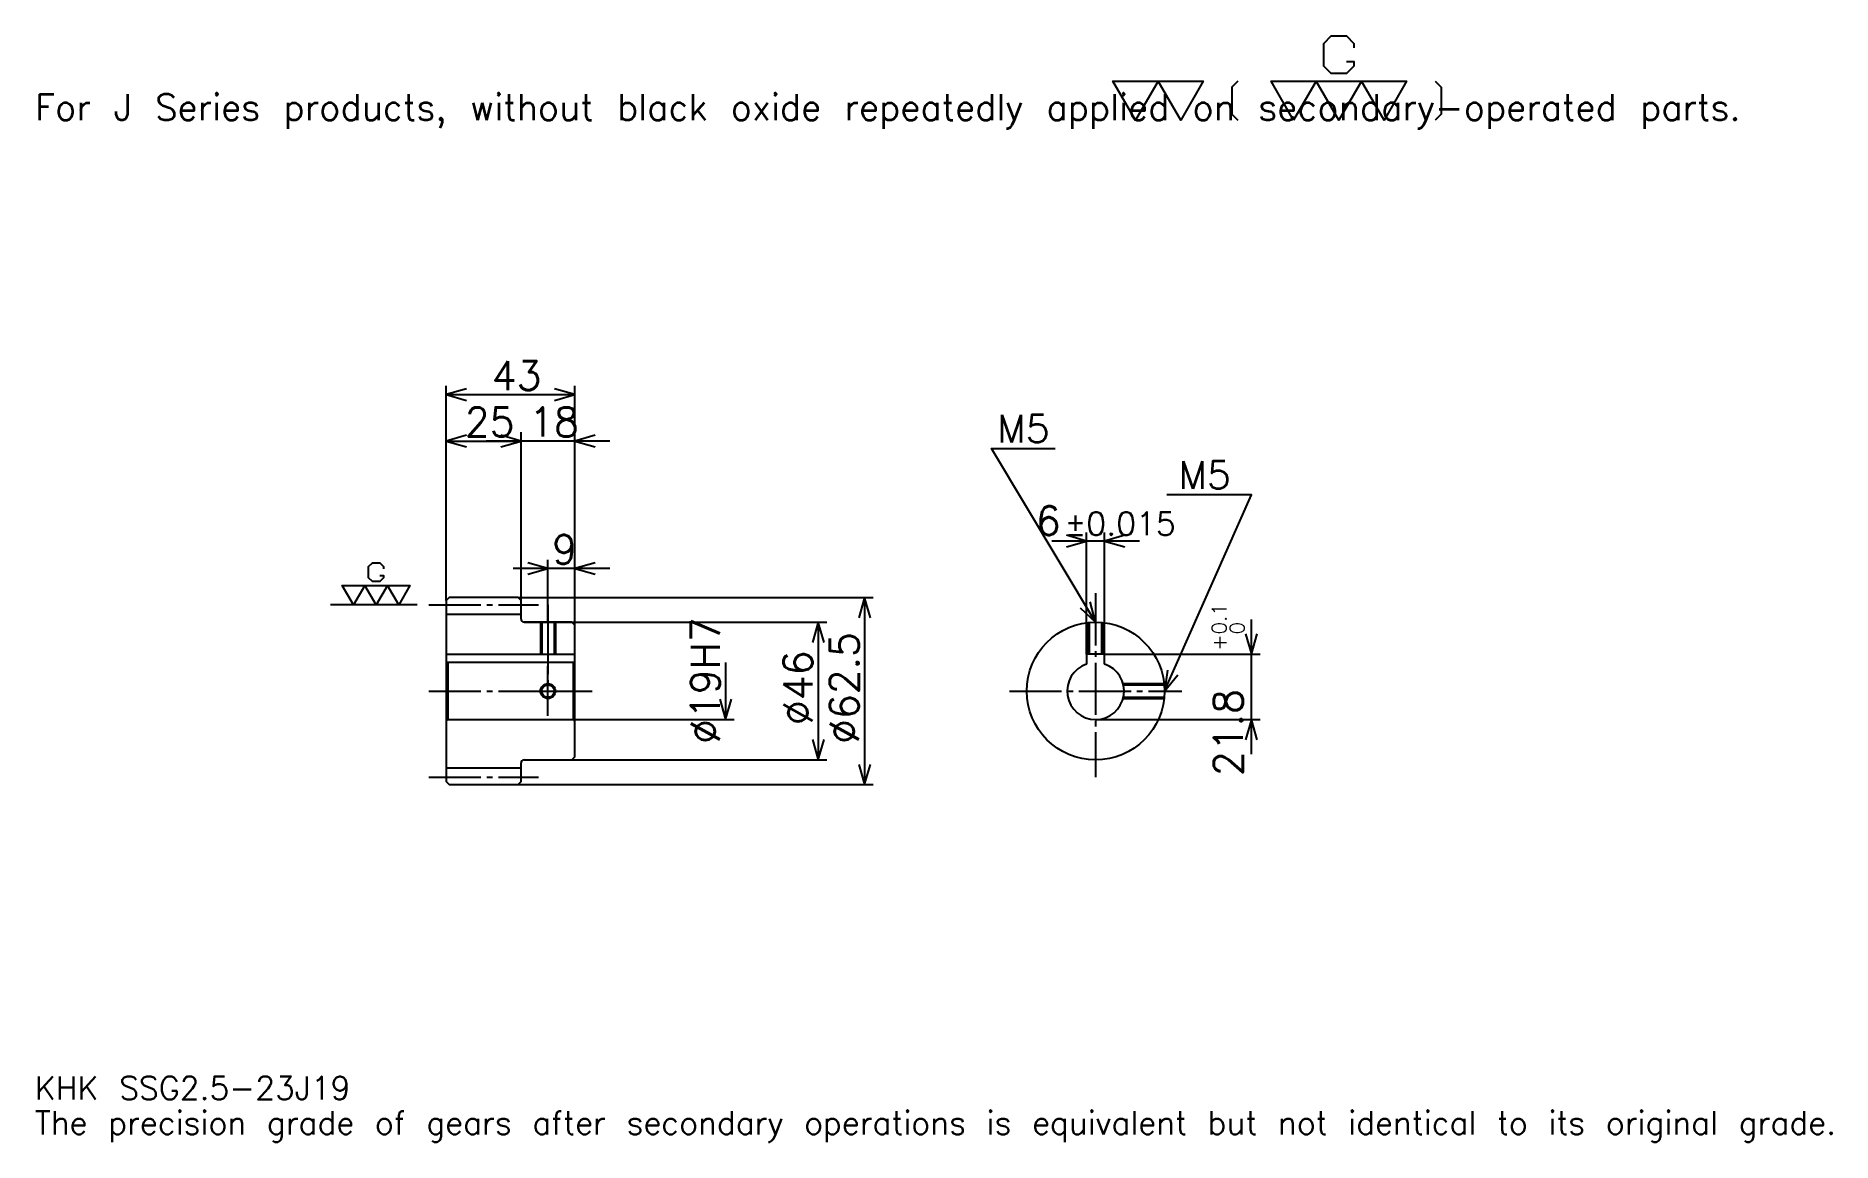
# Model space of a CAD drawing. Extents: x 20 to 620, y 7 to 376.
import ezdxf

# ---------------------------------------------------------------- set-up
doc = ezdxf.new("R2010")
doc.units = 0
doc.linetypes.add('DASHDOT', pattern=[23.217392, 17.413043, -1.934783, 1.934783, -1.934783])
doc.layers.get('0').update_dxf_attribs({"linetype": 'CONTINUOUS'})
doc.layers.add('DASHDOT', color=6, linetype='DASHDOT')
doc.styles.add('KANJI', font='TXT', dxfattribs={"bigfont": 'BIGFONT'})

msp = doc.modelspace()

# ---------------------------------------------------------------- linework, layer by layer
at = {"color": 5}
for p, q in [((156.717407, 188.934784), (156.717407, 259.554352)), ((199.717407, 188.934784), (199.717407, 259.554352)), ((156.717407, 256.652161), (199.717407, 256.652161)), ((156.717407, 241.17392), (181.717407, 241.17392)), ((211.326111, 241.17392), (170.108704, 241.17392)), ((181.717407, 188.934784), (181.717407, 244.076096)), ((370.630432, 169.984787), (370.630432, 210.67392)), ((376.630432, 169.984787), (376.630432, 210.67392)), ((388.239136, 207.771744), (359.021759, 207.771744)), ((211.326111, 198.608704), (179.108704, 198.608704)), ((190.717407, 188.934784), (190.717407, 201.510864)), ((156.717407, 187.934784), (156.717407, 188.934784)), ((180.717407, 188.934784), (199.717407, 188.934784)), ((181.717407, 187.934784), (181.717407, 188.934784)), ((190.717407, 180.684784), (190.717407, 188.934784)), ((190.717407, 180.684784), (190.717407, 188.934784)), ((199.717407, 188.934784), (299.358704, 188.934784)), ((199.717407, 179.684784), (199.717407, 188.934784)), ((296.456543, 188.934784), (296.456543, 126.434784)), ((182.717407, 180.684784), (199.717407, 180.684784)), ((199.717407, 180.684784), (283.880463, 180.684784)), ((280.978271, 180.684784), (280.978271, 134.684784)), ((425.652191, 136.576096), (425.652191, 181.593475)), ((376.630432, 169.984787), (428.554352, 169.984787)), ((250.021759, 167.184784), (250.021759, 148.184784)), ((199.717407, 148.184784), (252.923935, 148.184784)), ((373.630432, 148.184784), (428.554352, 148.184784)), ((182.717407, 134.684784), (199.717407, 134.684784)), ((199.717407, 134.684784), (283.880463, 134.684784)), ((180.717407, 126.434784), (199.717407, 126.434784)), ((199.717407, 126.434784), (299.358704, 126.434784))]:
    msp.add_line(p, q, dxfattribs=at)
at = {"color": 7}
msp.add_line((147.043488, 186.434784), (118.021759, 186.434784), dxfattribs=at)
at = {"color": 4}
for p, q in [((156.717407, 183.309784), (181.717407, 183.309784)), ((156.717407, 169.984787), (199.717407, 169.984787)), ((157.217407, 167.184784), (157.217407, 148.184784)), ((199.217407, 167.184784), (199.717407, 167.684784)), ((199.217407, 148.184784), (199.717407, 147.684784)), ((156.717407, 132.059784), (181.717407, 132.059784))]:
    msp.add_line(p, q, dxfattribs=at)
at = {"color": 7}
for points in [[(457.382599, 367.879547), (459.897827, 367.879547), (459.897827, 366.370422), (457.382599, 363.855225), (452.352173, 363.855225), (449.836945, 366.370422), (449.836945, 373.916077), (452.352173, 376.431305), (457.382599, 376.431305), (459.897827, 373.916077), (459.897827, 372.406952)], [(386.956512, 348.260864), (379.410858, 361.339996), (409.593475, 361.339996), (402.047821, 348.260864), (394.502167, 361.339996), (386.956512, 348.260864)], [(421.163452, 361.339996), (419.151306, 359.32782), (419.151306, 350.273041), (421.163452, 348.260864)], [(439.776062, 348.260864), (432.230438, 361.339996), (477.504333, 361.339996), (469.958679, 348.260864), (462.413025, 361.339996), (454.867371, 348.260864), (447.321716, 361.339996), (439.776062, 348.260864)], [(487.062164, 361.339996), (489.074341, 359.32782), (489.074341, 350.273041), (487.062164, 348.260864)], [(134.564148, 196.244141), (135.821747, 196.244141), (135.821747, 195.489563), (134.564148, 194.231964), (132.048935, 194.231964), (130.791321, 195.489563), (130.791321, 199.26239), (132.048935, 200.520004), (134.564148, 200.520004), (135.821747, 199.26239), (135.821747, 198.507828)], [(125.760887, 186.434784), (121.98806, 192.97435), (144.625015, 192.97435), (140.852188, 186.434784), (137.079361, 192.97435), (133.306534, 186.434784), (129.533707, 192.97435), (125.760887, 186.434784)]]:
    msp.add_lwpolyline(points, dxfattribs=at)
at = {"color": 5}
for points in [[(163.489151, 258.586975), (156.717407, 256.652161), (163.489151, 254.717392)], [(192.945663, 254.717392), (199.717407, 256.652161), (192.945663, 258.586975)], [(163.489151, 243.108704), (156.717407, 241.17392), (163.489151, 239.239136)], [(174.945663, 239.239136), (181.717407, 241.17392), (174.945663, 243.108704)], [(174.945663, 239.239136), (181.717407, 241.17392), (174.945663, 243.108704)], [(206.489151, 243.108704), (199.717407, 241.17392), (206.489151, 239.239136)], [(373.630432, 180.684784), (338.804382, 238.728271), (360.086975, 238.728271)], [(396.630432, 157.684784), (425.652191, 223.25), (397.404358, 223.25)], [(363.858704, 205.83696), (370.630432, 207.771744), (363.858704, 209.706528)], [(383.402191, 209.706528), (376.630432, 207.771744), (383.402191, 205.83696)], [(183.945663, 196.67392), (190.717407, 198.608704), (183.945663, 200.543488)], [(206.489151, 200.543488), (199.717407, 198.608704), (206.489151, 196.67392)], [(298.391327, 182.16304), (296.456543, 188.934784), (294.521759, 182.16304)], [(368.487366, 185.496063), (373.630432, 180.684784), (371.805481, 187.486938)], [(282.913055, 173.91304), (280.978271, 180.684784), (279.043488, 173.91304)], [(423.717407, 176.756531), (425.652191, 169.984787), (427.586975, 176.756531)], [(397.602173, 164.660141), (396.630432, 157.684784), (401.140564, 163.093903)], [(248.086975, 154.956528), (250.021759, 148.184784), (251.956543, 154.956528)], [(427.586975, 141.41304), (425.652191, 148.184784), (423.717407, 141.41304)], [(279.043488, 141.456528), (280.978271, 134.684784), (282.913055, 141.456528)], [(294.521759, 133.206528), (296.456543, 126.434784), (298.391327, 133.206528)]]:
    msp.add_lwpolyline(points, dxfattribs=at)
at = {"color": 4}
for points in [[(181.717407, 181.684784), (181.717407, 187.934784), (180.717407, 188.934784), (157.717407, 188.934784), (156.717407, 187.934784), (156.717407, 147.684784)], [(182.717407, 134.684784), (198.717407, 134.684784), (199.717407, 135.684784), (199.717407, 179.684784), (198.717407, 180.684784), (182.717407, 180.684784)], [(188.217407, 180.684784), (188.217407, 169.984787)], [(188.652405, 180.684784), (188.652405, 169.984787)], [(192.78241, 180.684784), (192.78241, 169.984787)], [(193.217407, 180.684784), (193.217407, 169.984787)], [(371.130432, 169.984787), (371.130432, 180.548508)], [(371.56543, 169.984787), (371.56543, 180.591888)], [(375.695435, 169.984787), (375.695435, 180.591888)], [(376.130432, 169.984787), (376.130432, 180.548508)], [(376.630432, 166.698669), (376.630432, 169.984787), (370.630432, 169.984787), (370.630432, 166.698669)], [(156.717407, 147.684784), (157.217407, 148.184784), (199.217407, 148.184784), (199.217407, 167.184784), (157.217407, 167.184784), (156.717407, 167.684784)], [(382.795593, 160.184784), (396.494171, 160.184784)], [(382.90332, 159.749786), (396.537567, 159.749786)], [(382.795593, 155.184784), (396.494171, 155.184784)], [(382.90332, 155.619781), (396.537567, 155.619781)], [(156.717407, 147.684784), (156.717407, 127.434784), (157.717407, 126.434784), (180.717407, 126.434784), (181.717407, 127.434784), (181.717407, 133.684784)]]:
    msp.add_lwpolyline(points, dxfattribs=at)
for centre, radius in [((373.630432, 157.684784), 23), ((190.717407, 157.684784), 2.065)]:
    msp.add_circle(centre, radius, dxfattribs=at)
at = {"color": 7}
msp.add_circle((190.717407, 157.684784), 2.5, dxfattribs=at)
at = {"color": 4}
for centre, radius, start, end in [((182.717407, 181.684784), 1, 180, 270), ((373.630432, 157.684784), 9.5, 108.408480326, 71.591519674), ((182.717407, 133.684784), 1, 90, 180)]:
    msp.add_arc(centre, radius, start, end, dxfattribs=at)
at = {"layer": 'DASHDOT', "color": 7}
for p, q in [((150.913055, 186.434784), (187.521759, 186.434784)), ((373.630432, 190.358704), (373.630432, 128.880432)), ((190.717407, 180.684784), (190.717407, 157.684784)), ((150.913055, 157.684784), (205.521759, 157.684784)), ((344.826111, 157.684784), (402.434814, 157.684784)), ((150.913055, 128.934784), (187.521759, 128.934784))]:
    msp.add_line(p, q, dxfattribs=at)
for points in [[(190.717407, 186.489136), (190.717407, 164.180435)], [(190.717407, 149.380432), (190.717407, 165.989136)], [(182.413055, 157.684784), (199.021759, 157.684784)]]:
    msp.add_lwpolyline(points, dxfattribs=at)

# ---------------------------------------------------------------- texts
at = {"color": 7, "style": 'KANJI'}
for s, height, p in [('For J Series products, without black oxide repeatedly applied on secondary-operated parts.', 8.706522, (19.347826, 348.260864)), ('43', 9.673913, (171.929367, 258.200012)), ('25', 9.673913, (162.929367, 242.721741)), ('18', 9.673913, (184.429367, 242.721741)), ('M5', 9.286957, (340.739136, 240.663055)), ('M5', 9.286957, (401.273926, 225.184784)), ('6', 9.673913, (353.66156, 209.706528)), ('%%p0.015', 7.73913, (363.237549, 209.706528)), ('9', 9.673913, (192.073395, 200.156525)), ('KHK SSG2.5-23J19', 7.73913, (19.347826, 21.282608)), ('The precision grade of gears after secondary operations is equivalent but not identical to its original grade.', 7.73913, (19.347826, 9.673913))]:
    msp.add_text(s, height=height, dxfattribs=at).set_placement(p)
for s, height, p in [('%%c19H7', 9.673913, (248.086975, 140.029892)), ('0.1', 4.836957, (417.332642, 176.610901)), ('0', 4.836957, (423.330444, 176.610901)), ('%%c62.5', 9.673913, (294.521759, 140.029892)), ('+', 4.836957, (417.332642, 171.193512)), ('%%c46', 9.673913, (279.043488, 146.317932)), ('21.8', 9.673913, (422.750031, 129.320984))]:
    msp.add_text(s, height=height, rotation=90, dxfattribs=at).set_placement(p)

doc.saveas('drawing.dxf')
